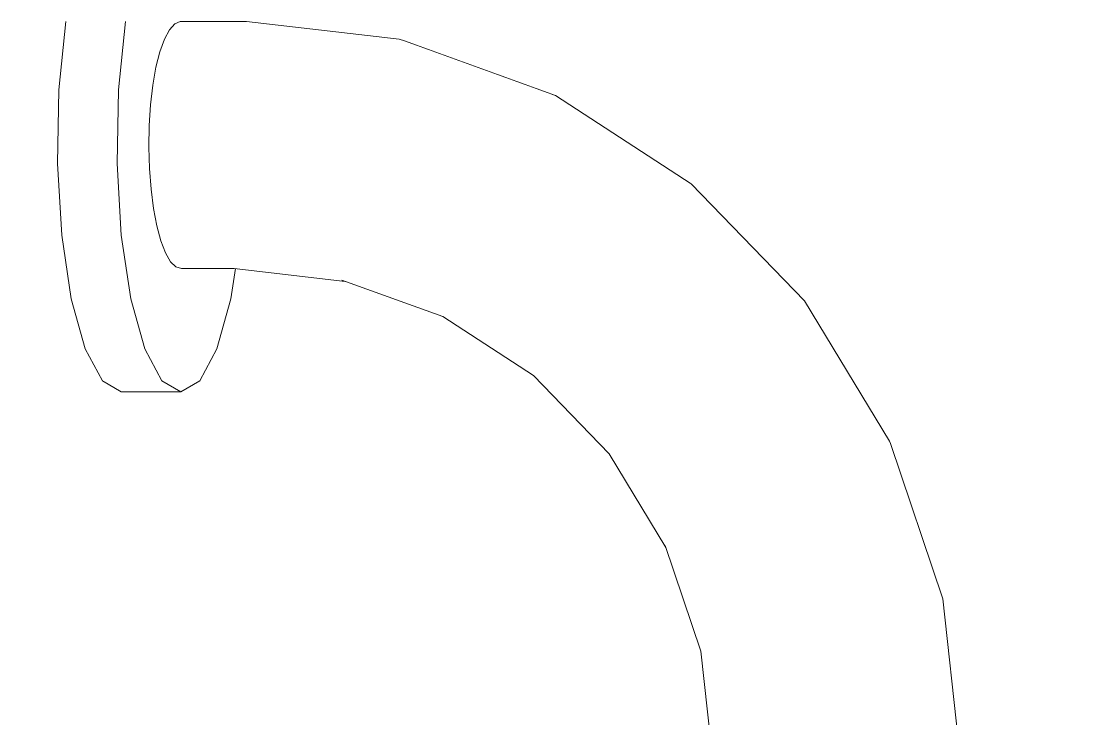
# Model space of a CAD drawing. Header units: millimetres. Extents: x -46169 to 237885, y -84465 to 18123.
# Drawn here: x 231655.5 to 231742.5, y -82979.1 to -82922.6 of the extents above; entities that cross this region are included whole.
import ezdxf

# ---------------------------------------------------------------- set-up
doc = ezdxf.new("R2010")
doc.units = ezdxf.units.MM
doc.header["$MEASUREMENT"] = 0
doc.linetypes.add('Wipeout_Contour', pattern=[1000, 0, -1000])
doc.layers.add('New_A-25-M_Wall_Int', color=7, linetype='Continuous')
doc.layers.add('New_A-35-M_FFE_Sanitary', color=7, linetype='Continuous')
doc.layers.add('New_A-35-M_FFE_Sanitary_Pen_No__74', color=7, linetype='Continuous', lineweight=20, true_color=0x606060)

# ---------------------------------------------------------------- blocks, each defined once
blk = doc.blocks.new('Section Elem_322_4', base_point=(208268.762, -84332.606))
at = {"color": 254, "linetype": 'Wipeout_Contour', "lineweight": 0, "ltscale": 1968828.299745807}
blk.add_wipeout([(231816.181, -81932.606), (231331.524, -81932.606), (231331.524, -84332.606), (231543.064, -84332.606), (231543.064, -82062.639), (231802.379, -82062.639), (231802.379, -84332.606), (231816.181, -84332.606)], dxfattribs=at).dxf.layer = 'New_A-25-M_Wall_Int'
blk = doc.blocks.new('Section Elem_427_4', base_point=(208268.762, -84332.606))
at = {"color": 254, "linetype": 'Wipeout_Contour', "lineweight": 0, "ltscale": 984224.018153}
blk.add_wipeout([(231663.955, -82922.606), (231659.125, -82922.606), (231658.562, -82928.155), (231663.391, -82928.155)], dxfattribs=at).dxf.layer = 'New_A-35-M_FFE_Sanitary'
at = {"color": 254, "linetype": 'Wipeout_Contour', "lineweight": 0, "ltscale": 984281.595149}
blk.add_wipeout([(231668.033, -82942.483), (231668.483, -82942.604), (231672.77, -82942.604), (231672.327, -82942.483)], dxfattribs=at).dxf.layer = 'New_A-35-M_FFE_Sanitary'
at = {"color": 254, "linetype": 'Wipeout_Contour', "lineweight": 0, "ltscale": 984230.48758}
blk.add_wipeout([(231663.391, -82928.155), (231658.562, -82928.155), (231658.446, -82934.1), (231663.276, -82934.1)], dxfattribs=at).dxf.layer = 'New_A-35-M_FFE_Sanitary'
at = {"color": 254, "linetype": 'Wipeout_Contour', "lineweight": 0, "ltscale": 984279.581611}
blk.add_wipeout([(231667.595, -82942.061), (231668.033, -82942.483), (231672.327, -82942.483), (231671.912, -82942.061)], dxfattribs=at).dxf.layer = 'New_A-35-M_FFE_Sanitary'
at = {"layer": 'New_A-35-M_FFE_Sanitary_Pen_No__74', "linetype": 'Continuous'}
blk.add_line((231659.125, -82922.606), (231658.562, -82928.155), dxfattribs=at)
at = {"color": 254, "linetype": 'Wipeout_Contour', "lineweight": 0, "ltscale": 984238.842524}
blk.add_wipeout([(231663.276, -82934.1), (231658.446, -82934.1), (231658.79, -82939.913), (231663.619, -82939.913)], dxfattribs=at).dxf.layer = 'New_A-35-M_FFE_Sanitary'
at = {"color": 254, "linetype": 'Wipeout_Contour', "lineweight": 0, "ltscale": 984277.273632}
blk.add_wipeout([(231667.183, -82941.352), (231667.595, -82942.061), (231671.912, -82942.061), (231671.538, -82941.352)], dxfattribs=at).dxf.layer = 'New_A-35-M_FFE_Sanitary'
at = {"layer": 'New_A-35-M_FFE_Sanitary_Pen_No__74', "linetype": 'Continuous'}
blk.add_line((231658.562, -82928.155), (231658.446, -82934.1), dxfattribs=at)
at = {"color": 254, "linetype": 'Wipeout_Contour', "lineweight": 0, "ltscale": 984248.340541}
blk.add_wipeout([(231663.619, -82939.913), (231658.79, -82939.913), (231659.561, -82945.076), (231664.391, -82945.076)], dxfattribs=at).dxf.layer = 'New_A-35-M_FFE_Sanitary'
at = {"color": 254, "linetype": 'Wipeout_Contour', "lineweight": 0, "ltscale": 984274.741317}
blk.add_wipeout([(231666.809, -82940.377), (231667.183, -82941.352), (231671.538, -82941.352), (231671.217, -82940.377)], dxfattribs=at).dxf.layer = 'New_A-35-M_FFE_Sanitary'
at = {"color": 254, "linetype": 'Wipeout_Contour', "lineweight": 0, "ltscale": 984307.451611}
blk.add_wipeout([(231672.327, -82942.483), (231672.77, -82942.604), (231681.759, -82943.653), (231681.474, -82943.549)], dxfattribs=at).dxf.layer = 'New_A-35-M_FFE_Sanitary'
at = {"layer": 'New_A-35-M_FFE_Sanitary_Pen_No__74', "linetype": 'Continuous'}
blk.add_line((231658.446, -82934.1), (231658.79, -82939.913), dxfattribs=at)
at = {"color": 254, "linetype": 'Wipeout_Contour', "lineweight": 0, "ltscale": 984272.06162}
blk.add_wipeout([(231666.485, -82939.166), (231666.809, -82940.377), (231671.217, -82940.377), (231670.958, -82939.166)], dxfattribs=at).dxf.layer = 'New_A-35-M_FFE_Sanitary'
at = {"color": 254, "linetype": 'Wipeout_Contour', "lineweight": 0, "ltscale": 984305.696798}
blk.add_wipeout([(231672.327, -82942.483), (231681.474, -82943.549), (231681.127, -82943.136), (231671.912, -82942.061)], dxfattribs=at).dxf.layer = 'New_A-35-M_FFE_Sanitary'
at = {"color": 254, "linetype": 'Wipeout_Contour', "lineweight": 0, "ltscale": 984258.137521}
blk.add_wipeout([(231664.391, -82945.076), (231659.561, -82945.076), (231660.692, -82949.131), (231665.522, -82949.131)], dxfattribs=at).dxf.layer = 'New_A-35-M_FFE_Sanitary'
at = {"layer": 'New_A-35-M_FFE_Sanitary_Pen_No__74', "linetype": 'Continuous'}
blk.add_line((231658.79, -82939.913), (231659.561, -82945.076), dxfattribs=at)
at = {"color": 254, "linetype": 'Wipeout_Contour', "lineweight": 0, "ltscale": 984269.315977}
blk.add_wipeout([(231666.219, -82937.756), (231666.485, -82939.166), (231670.958, -82939.166), (231670.77, -82937.756)], dxfattribs=at).dxf.layer = 'New_A-35-M_FFE_Sanitary'
at = {"color": 254, "linetype": 'Wipeout_Contour', "lineweight": 0, "ltscale": 984303.625529}
blk.add_wipeout([(231671.912, -82942.061), (231681.127, -82943.136), (231680.868, -82942.44), (231671.538, -82941.352)], dxfattribs=at).dxf.layer = 'New_A-35-M_FFE_Sanitary'
at = {"color": 254, "linetype": 'Wipeout_Contour', "lineweight": 0, "ltscale": 984267.362749}
blk.add_wipeout([(231665.522, -82949.131), (231660.692, -82949.131), (231662.082, -82951.717), (231666.912, -82951.717)], dxfattribs=at).dxf.layer = 'New_A-35-M_FFE_Sanitary'
at = {"layer": 'New_A-35-M_FFE_Sanitary_Pen_No__74', "linetype": 'Continuous'}
blk.add_line((231659.561, -82945.076), (231660.692, -82949.131), dxfattribs=at)
at = {"color": 254, "linetype": 'Wipeout_Contour', "lineweight": 0, "ltscale": 984266.587824}
blk.add_wipeout([(231666.022, -82936.189), (231666.219, -82937.756), (231670.77, -82937.756), (231670.657, -82936.189)], dxfattribs=at).dxf.layer = 'New_A-35-M_FFE_Sanitary'
at = {"color": 254, "linetype": 'Wipeout_Contour', "lineweight": 0, "ltscale": 984301.446}
blk.add_wipeout([(231671.538, -82941.352), (231680.868, -82942.44), (231680.705, -82941.483), (231671.217, -82940.377)], dxfattribs=at).dxf.layer = 'New_A-35-M_FFE_Sanitary'
at = {"color": 254, "linetype": 'Wipeout_Contour', "lineweight": 0, "ltscale": 984341.194189}
blk.add_wipeout([(231681.474, -82943.549), (231689.652, -82946.512), (231689.393, -82946.13), (231681.127, -82943.136)], dxfattribs=at).dxf.layer = 'New_A-35-M_FFE_Sanitary'
at = {"color": 254, "linetype": 'Wipeout_Contour', "lineweight": 0, "ltscale": 984275.196343}
blk.add_wipeout([(231666.912, -82951.717), (231662.082, -82951.717), (231663.608, -82952.606), (231668.438, -82952.606)], dxfattribs=at).dxf.layer = 'New_A-35-M_FFE_Sanitary'
at = {"layer": 'New_A-35-M_FFE_Sanitary_Pen_No__74', "linetype": 'Continuous'}
blk.add_line((231660.692, -82949.131), (231662.082, -82951.717), dxfattribs=at)
at = {"color": 254, "linetype": 'Wipeout_Contour', "lineweight": 0, "ltscale": 984263.960067}
blk.add_wipeout([(231665.897, -82934.514), (231666.022, -82936.189), (231670.657, -82936.189), (231670.623, -82934.514)], dxfattribs=at).dxf.layer = 'New_A-35-M_FFE_Sanitary'
at = {"color": 254, "linetype": 'Wipeout_Contour', "lineweight": 0, "ltscale": 984299.224582}
blk.add_wipeout([(231671.217, -82940.377), (231680.705, -82941.483), (231680.642, -82940.295), (231670.958, -82939.166)], dxfattribs=at).dxf.layer = 'New_A-35-M_FFE_Sanitary'
at = {"color": 254, "linetype": 'Wipeout_Contour', "lineweight": 0, "ltscale": 984339.548732}
blk.add_wipeout([(231681.127, -82943.136), (231689.393, -82946.13), (231689.279, -82945.487), (231680.868, -82942.44)], dxfattribs=at).dxf.layer = 'New_A-35-M_FFE_Sanitary'
at = {"color": 254, "linetype": 'Wipeout_Contour', "lineweight": 0, "ltscale": 984261.531044}
blk.add_wipeout([(231665.85, -82932.78), (231665.897, -82934.514), (231670.623, -82934.514), (231670.67, -82932.78)], dxfattribs=at).dxf.layer = 'New_A-35-M_FFE_Sanitary'
at = {"color": 254, "linetype": 'Wipeout_Contour', "lineweight": 0, "ltscale": 984297.036514}
blk.add_wipeout([(231670.958, -82939.166), (231680.642, -82940.295), (231680.682, -82938.912), (231670.77, -82937.756)], dxfattribs=at).dxf.layer = 'New_A-35-M_FFE_Sanitary'
at = {"color": 254, "linetype": 'Wipeout_Contour', "lineweight": 0, "ltscale": 984338.012011}
blk.add_wipeout([(231680.868, -82942.44), (231689.279, -82945.487), (231689.317, -82944.603), (231680.705, -82941.483)], dxfattribs=at).dxf.layer = 'New_A-35-M_FFE_Sanitary'
at = {"color": 254, "linetype": 'Wipeout_Contour', "lineweight": 0, "ltscale": 984375.807195}
blk.add_wipeout([(231689.652, -82946.512), (231696.989, -82951.285), (231696.807, -82950.953), (231689.393, -82946.13)], dxfattribs=at).dxf.layer = 'New_A-35-M_FFE_Sanitary'
at = {"color": 254, "linetype": 'Wipeout_Contour', "lineweight": 0, "ltscale": 984259.356155}
blk.add_wipeout([(231665.882, -82931.041), (231665.85, -82932.78), (231670.67, -82932.78), (231670.796, -82931.041)], dxfattribs=at).dxf.layer = 'New_A-35-M_FFE_Sanitary'
at = {"color": 254, "linetype": 'Wipeout_Contour', "lineweight": 0, "ltscale": 984294.952053}
blk.add_wipeout([(231670.77, -82937.756), (231680.682, -82938.912), (231680.823, -82937.374), (231670.657, -82936.189)], dxfattribs=at).dxf.layer = 'New_A-35-M_FFE_Sanitary'
at = {"color": 254, "linetype": 'Wipeout_Contour', "lineweight": 0, "ltscale": 984336.646665}
blk.add_wipeout([(231680.705, -82941.483), (231689.317, -82944.603), (231689.503, -82943.505), (231680.642, -82940.295)], dxfattribs=at).dxf.layer = 'New_A-35-M_FFE_Sanitary'
at = {"color": 254, "linetype": 'Wipeout_Contour', "lineweight": 0, "ltscale": 984374.655342}
blk.add_wipeout([(231689.393, -82946.13), (231696.807, -82950.953), (231696.825, -82950.395), (231689.279, -82945.487)], dxfattribs=at).dxf.layer = 'New_A-35-M_FFE_Sanitary'
at = {"color": 254, "linetype": 'Wipeout_Contour', "lineweight": 0, "ltscale": 984257.482858}
blk.add_wipeout([(231665.991, -82929.35), (231665.882, -82931.041), (231670.796, -82931.041), (231670.997, -82929.35)], dxfattribs=at).dxf.layer = 'New_A-35-M_FFE_Sanitary'
at = {"color": 254, "linetype": 'Wipeout_Contour', "lineweight": 0, "ltscale": 984293.022212}
blk.add_wipeout([(231670.657, -82936.189), (231680.823, -82937.374), (231681.061, -82935.73), (231670.623, -82934.514)], dxfattribs=at).dxf.layer = 'New_A-35-M_FFE_Sanitary'
at = {"color": 254, "linetype": 'Wipeout_Contour', "lineweight": 0, "ltscale": 984335.460131}
blk.add_wipeout([(231680.642, -82940.295), (231689.503, -82943.505), (231689.832, -82942.226), (231680.682, -82938.912)], dxfattribs=at).dxf.layer = 'New_A-35-M_FFE_Sanitary'
at = {"color": 254, "linetype": 'Wipeout_Contour', "lineweight": 0, "ltscale": 984373.878539}
blk.add_wipeout([(231689.279, -82945.487), (231696.825, -82950.395), (231697.042, -82949.628), (231689.317, -82944.603)], dxfattribs=at).dxf.layer = 'New_A-35-M_FFE_Sanitary'
at = {"color": 254, "linetype": 'Wipeout_Contour', "lineweight": 0, "ltscale": 984408.827387}
blk.add_wipeout([(231696.989, -82951.285), (231703.116, -82957.628), (231702.999, -82957.364), (231696.807, -82950.953)], dxfattribs=at).dxf.layer = 'New_A-35-M_FFE_Sanitary'
at = {"color": 254, "linetype": 'Wipeout_Contour', "lineweight": 0, "ltscale": 984255.986718}
blk.add_wipeout([(231666.174, -82927.758), (231665.991, -82929.35), (231670.997, -82929.35), (231671.267, -82927.758)], dxfattribs=at).dxf.layer = 'New_A-35-M_FFE_Sanitary'
at = {"color": 254, "linetype": 'Wipeout_Contour', "lineweight": 0, "ltscale": 984291.297335}
blk.add_wipeout([(231670.623, -82934.514), (231681.061, -82935.73), (231681.389, -82934.03), (231670.67, -82932.78)], dxfattribs=at).dxf.layer = 'New_A-35-M_FFE_Sanitary'
at = {"color": 254, "linetype": 'Wipeout_Contour', "lineweight": 0, "ltscale": 984334.48468}
blk.add_wipeout([(231680.682, -82938.912), (231689.832, -82942.226), (231690.295, -82940.806), (231680.823, -82937.374)], dxfattribs=at).dxf.layer = 'New_A-35-M_FFE_Sanitary'
at = {"color": 254, "linetype": 'Wipeout_Contour', "lineweight": 0, "ltscale": 984373.435835}
blk.add_wipeout([(231689.317, -82944.603), (231697.042, -82949.628), (231697.451, -82948.675), (231689.503, -82943.505)], dxfattribs=at).dxf.layer = 'New_A-35-M_FFE_Sanitary'
at = {"color": 254, "linetype": 'Wipeout_Contour', "lineweight": 0, "ltscale": 984408.170487}
blk.add_wipeout([(231696.807, -82950.953), (231702.999, -82957.364), (231703.126, -82956.919), (231696.825, -82950.395)], dxfattribs=at).dxf.layer = 'New_A-35-M_FFE_Sanitary'
at = {"color": 254, "linetype": 'Wipeout_Contour', "lineweight": 0, "ltscale": 984254.913212}
blk.add_wipeout([(231666.426, -82926.313), (231666.174, -82927.758), (231671.267, -82927.758), (231671.597, -82926.312)], dxfattribs=at).dxf.layer = 'New_A-35-M_FFE_Sanitary'
at = {"color": 254, "linetype": 'Wipeout_Contour', "lineweight": 0, "ltscale": 984289.832912}
blk.add_wipeout([(231670.67, -82932.78), (231681.389, -82934.03), (231681.797, -82932.324), (231670.796, -82931.041)], dxfattribs=at).dxf.layer = 'New_A-35-M_FFE_Sanitary'
at = {"color": 254, "linetype": 'Wipeout_Contour', "lineweight": 0, "ltscale": 984333.763646}
blk.add_wipeout([(231680.823, -82937.374), (231690.295, -82940.806), (231690.878, -82939.286), (231681.061, -82935.73)], dxfattribs=at).dxf.layer = 'New_A-35-M_FFE_Sanitary'
at = {"color": 254, "linetype": 'Wipeout_Contour', "lineweight": 0, "ltscale": 984373.36933}
blk.add_wipeout([(231689.503, -82943.505), (231697.451, -82948.675), (231698.041, -82947.566), (231689.832, -82942.226)], dxfattribs=at).dxf.layer = 'New_A-35-M_FFE_Sanitary'
at = {"color": 254, "linetype": 'Wipeout_Contour', "lineweight": 0, "ltscale": 984408.05978}
blk.add_wipeout([(231696.825, -82950.395), (231703.126, -82956.919), (231703.493, -82956.307), (231697.042, -82949.628)], dxfattribs=at).dxf.layer = 'New_A-35-M_FFE_Sanitary'
at = {"color": 254, "linetype": 'Wipeout_Contour', "lineweight": 0, "ltscale": 984438.577181}
blk.add_wipeout([(231707.658, -82965.04), (231702.999, -82957.364), (231703.116, -82957.628), (231707.713, -82965.202)], dxfattribs=at).dxf.layer = 'New_A-35-M_FFE_Sanitary'
at = {"color": 254, "linetype": 'Wipeout_Contour', "lineweight": 0, "ltscale": 984254.29496}
blk.add_wipeout([(231666.74, -82925.059), (231666.426, -82926.313), (231671.597, -82926.312), (231671.979, -82925.059)], dxfattribs=at).dxf.layer = 'New_A-35-M_FFE_Sanitary'
at = {"color": 254, "linetype": 'Wipeout_Contour', "lineweight": 0, "ltscale": 984288.679623}
blk.add_wipeout([(231670.796, -82931.041), (231681.797, -82932.324), (231682.272, -82930.664), (231670.997, -82929.35)], dxfattribs=at).dxf.layer = 'New_A-35-M_FFE_Sanitary'
at = {"color": 254, "linetype": 'Wipeout_Contour', "lineweight": 0, "ltscale": 984333.319122}
blk.add_wipeout([(231681.061, -82935.73), (231690.878, -82939.286), (231691.562, -82937.715), (231681.389, -82934.03)], dxfattribs=at).dxf.layer = 'New_A-35-M_FFE_Sanitary'
at = {"color": 254, "linetype": 'Wipeout_Contour', "lineweight": 0, "ltscale": 984373.681255}
blk.add_wipeout([(231689.832, -82942.226), (231698.041, -82947.566), (231698.792, -82946.333), (231690.295, -82940.806)], dxfattribs=at).dxf.layer = 'New_A-35-M_FFE_Sanitary'
at = {"color": 254, "linetype": 'Wipeout_Contour', "lineweight": 0, "ltscale": 984408.518642}
blk.add_wipeout([(231697.042, -82949.628), (231703.493, -82956.307), (231704.089, -82955.547), (231697.451, -82948.675)], dxfattribs=at).dxf.layer = 'New_A-35-M_FFE_Sanitary'
at = {"color": 254, "linetype": 'Wipeout_Contour', "lineweight": 0, "ltscale": 984438.362854}
blk.add_wipeout([(231702.999, -82957.364), (231707.658, -82965.04), (231707.867, -82964.73), (231703.126, -82956.919)], dxfattribs=at).dxf.layer = 'New_A-35-M_FFE_Sanitary'
at = {"layer": 'New_A-35-M_FFE_Sanitary_Pen_No__74', "linetype": 'Continuous'}
blk.add_line((231681.474, -82943.549), (231689.652, -82946.512), dxfattribs=at)
at = {"color": 254, "linetype": 'Wipeout_Contour', "lineweight": 0, "ltscale": 984254.150729}
blk.add_wipeout([(231667.105, -82924.034), (231666.74, -82925.059), (231671.979, -82925.059), (231672.399, -82924.034)], dxfattribs=at).dxf.layer = 'New_A-35-M_FFE_Sanitary'
at = {"color": 254, "linetype": 'Wipeout_Contour', "lineweight": 0, "ltscale": 984287.872552}
blk.add_wipeout([(231670.997, -82929.35), (231682.272, -82930.664), (231682.799, -82929.102), (231671.267, -82927.758)], dxfattribs=at).dxf.layer = 'New_A-35-M_FFE_Sanitary'
at = {"color": 254, "linetype": 'Wipeout_Contour', "lineweight": 0, "ltscale": 984333.16476}
blk.add_wipeout([(231681.389, -82934.03), (231691.562, -82937.715), (231692.326, -82936.138), (231681.797, -82932.324)], dxfattribs=at).dxf.layer = 'New_A-35-M_FFE_Sanitary'
at = {"color": 254, "linetype": 'Wipeout_Contour', "lineweight": 0, "ltscale": 984374.362342}
blk.add_wipeout([(231690.295, -82940.806), (231698.792, -82946.333), (231699.683, -82945.015), (231690.878, -82939.286)], dxfattribs=at).dxf.layer = 'New_A-35-M_FFE_Sanitary'
at = {"color": 254, "linetype": 'Wipeout_Contour', "lineweight": 0, "ltscale": 984409.533338}
blk.add_wipeout([(231697.451, -82948.675), (231704.089, -82955.547), (231704.895, -82954.662), (231698.041, -82947.566)], dxfattribs=at).dxf.layer = 'New_A-35-M_FFE_Sanitary'
at = {"color": 254, "linetype": 'Wipeout_Contour', "lineweight": 0, "ltscale": 984438.878174}
blk.add_wipeout([(231703.126, -82956.919), (231707.867, -82964.73), (231708.347, -82964.305), (231703.493, -82956.307)], dxfattribs=at).dxf.layer = 'New_A-35-M_FFE_Sanitary'
at = {"layer": 'New_A-35-M_FFE_Sanitary_Pen_No__74', "linetype": 'Continuous'}
blk.add_line((231689.652, -82946.512), (231696.989, -82951.285), dxfattribs=at)
at = {"color": 254, "linetype": 'Wipeout_Contour', "lineweight": 0, "ltscale": 984254.484872}
blk.add_wipeout([(231667.51, -82923.27), (231667.105, -82924.034), (231672.399, -82924.034), (231672.846, -82923.27)], dxfattribs=at).dxf.layer = 'New_A-35-M_FFE_Sanitary'
at = {"color": 254, "linetype": 'Wipeout_Contour', "lineweight": 0, "ltscale": 984287.436233}
blk.add_wipeout([(231671.267, -82927.758), (231682.799, -82929.102), (231683.364, -82927.684), (231671.597, -82926.312)], dxfattribs=at).dxf.layer = 'New_A-35-M_FFE_Sanitary'
at = {"color": 254, "linetype": 'Wipeout_Contour', "lineweight": 0, "ltscale": 984333.305355}
blk.add_wipeout([(231681.797, -82932.324), (231692.326, -82936.138), (231693.149, -82934.605), (231682.272, -82930.664)], dxfattribs=at).dxf.layer = 'New_A-35-M_FFE_Sanitary'
at = {"color": 254, "linetype": 'Wipeout_Contour', "lineweight": 0, "ltscale": 984375.39208}
blk.add_wipeout([(231690.878, -82939.286), (231699.683, -82945.015), (231700.687, -82943.651), (231691.562, -82937.715)], dxfattribs=at).dxf.layer = 'New_A-35-M_FFE_Sanitary'
at = {"color": 254, "linetype": 'Wipeout_Contour', "lineweight": 0, "ltscale": 984411.073264}
blk.add_wipeout([(231698.041, -82947.566), (231704.895, -82954.662), (231705.888, -82953.679), (231698.792, -82946.333)], dxfattribs=at).dxf.layer = 'New_A-35-M_FFE_Sanitary'
at = {"color": 254, "linetype": 'Wipeout_Contour', "lineweight": 0, "ltscale": 984440.149699}
blk.add_wipeout([(231703.493, -82956.307), (231708.347, -82964.305), (231709.083, -82963.776), (231704.089, -82955.547)], dxfattribs=at).dxf.layer = 'New_A-35-M_FFE_Sanitary'
at = {"color": 254, "linetype": 'Wipeout_Contour', "lineweight": 0, "ltscale": 984255.287195}
blk.add_wipeout([(231667.944, -82922.79), (231667.51, -82923.27), (231672.846, -82923.27), (231673.306, -82922.79)], dxfattribs=at).dxf.layer = 'New_A-35-M_FFE_Sanitary'
at = {"color": 254, "linetype": 'Wipeout_Contour', "lineweight": 0, "ltscale": 984287.383906}
blk.add_wipeout([(231671.597, -82926.312), (231683.364, -82927.684), (231683.949, -82926.454), (231671.979, -82925.059)], dxfattribs=at).dxf.layer = 'New_A-35-M_FFE_Sanitary'
at = {"color": 254, "linetype": 'Wipeout_Contour', "lineweight": 0, "ltscale": 984333.736692}
blk.add_wipeout([(231682.272, -82930.664), (231693.149, -82934.605), (231694.004, -82933.161), (231682.799, -82929.102)], dxfattribs=at).dxf.layer = 'New_A-35-M_FFE_Sanitary'
at = {"color": 254, "linetype": 'Wipeout_Contour', "lineweight": 0, "ltscale": 984376.739324}
blk.add_wipeout([(231691.562, -82937.715), (231700.687, -82943.651), (231701.772, -82942.283), (231692.326, -82936.138)], dxfattribs=at).dxf.layer = 'New_A-35-M_FFE_Sanitary'
at = {"color": 254, "linetype": 'Wipeout_Contour', "lineweight": 0, "ltscale": 984413.091843}
blk.add_wipeout([(231698.792, -82946.333), (231705.888, -82953.679), (231707.037, -82952.628), (231699.683, -82945.015)], dxfattribs=at).dxf.layer = 'New_A-35-M_FFE_Sanitary'
at = {"color": 254, "linetype": 'Wipeout_Contour', "lineweight": 0, "ltscale": 984442.139048}
blk.add_wipeout([(231704.089, -82955.547), (231709.083, -82963.776), (231710.053, -82963.16), (231704.895, -82954.662)], dxfattribs=at).dxf.layer = 'New_A-35-M_FFE_Sanitary'
at = {"color": 254, "linetype": 'Wipeout_Contour', "lineweight": 0, "ltscale": 984463.747167}
blk.add_wipeout([(231707.658, -82965.04), (231710.551, -82973.597), (231710.81, -82973.438), (231707.867, -82964.73)], dxfattribs=at).dxf.layer = 'New_A-35-M_FFE_Sanitary'
at = {"color": 254, "linetype": 'Wipeout_Contour', "lineweight": 0, "ltscale": 984256.533256}
blk.add_wipeout([(231668.393, -82922.607), (231667.944, -82922.79), (231673.306, -82922.79), (231673.765, -82922.607)], dxfattribs=at).dxf.layer = 'New_A-35-M_FFE_Sanitary'
at = {"color": 254, "linetype": 'Wipeout_Contour', "lineweight": 0, "ltscale": 984287.717115}
blk.add_wipeout([(231671.979, -82925.059), (231683.949, -82926.454), (231684.535, -82925.449), (231672.399, -82924.034)], dxfattribs=at).dxf.layer = 'New_A-35-M_FFE_Sanitary'
at = {"color": 254, "linetype": 'Wipeout_Contour', "lineweight": 0, "ltscale": 984334.445678}
blk.add_wipeout([(231682.799, -82929.102), (231694.004, -82933.161), (231694.865, -82931.851), (231683.364, -82927.684)], dxfattribs=at).dxf.layer = 'New_A-35-M_FFE_Sanitary'
at = {"color": 254, "linetype": 'Wipeout_Contour', "lineweight": 0, "ltscale": 984378.363239}
blk.add_wipeout([(231692.326, -82936.138), (231701.772, -82942.283), (231702.906, -82940.952), (231693.149, -82934.605)], dxfattribs=at).dxf.layer = 'New_A-35-M_FFE_Sanitary'
at = {"color": 254, "linetype": 'Wipeout_Contour', "lineweight": 0, "ltscale": 984415.527924}
blk.add_wipeout([(231699.683, -82945.015), (231707.037, -82952.628), (231708.307, -82951.54), (231700.687, -82943.651)], dxfattribs=at).dxf.layer = 'New_A-35-M_FFE_Sanitary'
at = {"color": 254, "linetype": 'Wipeout_Contour', "lineweight": 0, "ltscale": 984444.786022}
blk.add_wipeout([(231704.895, -82954.662), (231710.053, -82963.16), (231711.227, -82962.476), (231705.888, -82953.679)], dxfattribs=at).dxf.layer = 'New_A-35-M_FFE_Sanitary'
at = {"color": 254, "linetype": 'Wipeout_Contour', "lineweight": 0, "ltscale": 984464.788379}
blk.add_wipeout([(231707.867, -82964.73), (231710.81, -82973.438), (231711.36, -82973.22), (231708.347, -82964.305)], dxfattribs=at).dxf.layer = 'New_A-35-M_FFE_Sanitary'
at = {"color": 254, "linetype": 'Wipeout_Contour', "lineweight": 0, "ltscale": 984288.425658}
blk.add_wipeout([(231672.399, -82924.034), (231684.535, -82925.449), (231685.106, -82924.7), (231672.846, -82923.27)], dxfattribs=at).dxf.layer = 'New_A-35-M_FFE_Sanitary'
at = {"color": 254, "linetype": 'Wipeout_Contour', "lineweight": 0, "ltscale": 984335.410738}
blk.add_wipeout([(231683.364, -82927.684), (231694.865, -82931.851), (231695.708, -82930.714), (231683.949, -82926.454)], dxfattribs=at).dxf.layer = 'New_A-35-M_FFE_Sanitary'
at = {"color": 254, "linetype": 'Wipeout_Contour', "lineweight": 0, "ltscale": 984380.214532}
blk.add_wipeout([(231693.149, -82934.605), (231702.906, -82940.952), (231704.055, -82939.699), (231694.004, -82933.161)], dxfattribs=at).dxf.layer = 'New_A-35-M_FFE_Sanitary'
at = {"color": 254, "linetype": 'Wipeout_Contour', "lineweight": 0, "ltscale": 984418.307625}
blk.add_wipeout([(231700.687, -82943.651), (231708.307, -82951.54), (231709.66, -82950.449), (231701.772, -82942.283)], dxfattribs=at).dxf.layer = 'New_A-35-M_FFE_Sanitary'
at = {"color": 254, "linetype": 'Wipeout_Contour', "lineweight": 0, "ltscale": 984448.010412}
blk.add_wipeout([(231705.888, -82953.679), (231711.227, -82962.476), (231712.57, -82961.744), (231707.037, -82952.628)], dxfattribs=at).dxf.layer = 'New_A-35-M_FFE_Sanitary'
at = {"color": 254, "linetype": 'Wipeout_Contour', "lineweight": 0, "ltscale": 984466.742744}
blk.add_wipeout([(231708.347, -82964.305), (231711.36, -82973.22), (231712.183, -82972.949), (231709.083, -82963.776)], dxfattribs=at).dxf.layer = 'New_A-35-M_FFE_Sanitary'
at = {"layer": 'New_A-35-M_FFE_Sanitary_Pen_No__74', "linetype": 'Continuous'}
blk.add_line((231696.989, -82951.285), (231703.116, -82957.628), dxfattribs=at)
at = {"color": 254, "linetype": 'Wipeout_Contour', "lineweight": 0, "ltscale": 984289.487893}
blk.add_wipeout([(231672.846, -82923.27), (231685.106, -82924.7), (231685.644, -82924.229), (231673.306, -82922.79)], dxfattribs=at).dxf.layer = 'New_A-35-M_FFE_Sanitary'
at = {"color": 254, "linetype": 'Wipeout_Contour', "lineweight": 0, "ltscale": 984336.602484}
blk.add_wipeout([(231683.949, -82926.454), (231695.708, -82930.714), (231696.505, -82929.785), (231684.535, -82925.449)], dxfattribs=at).dxf.layer = 'New_A-35-M_FFE_Sanitary'
at = {"color": 254, "linetype": 'Wipeout_Contour', "lineweight": 0, "ltscale": 984382.236961}
blk.add_wipeout([(231694.004, -82933.161), (231704.055, -82939.699), (231705.183, -82938.562), (231694.865, -82931.851)], dxfattribs=at).dxf.layer = 'New_A-35-M_FFE_Sanitary'
at = {"color": 254, "linetype": 'Wipeout_Contour', "lineweight": 0, "ltscale": 984421.346577}
blk.add_wipeout([(231701.772, -82942.283), (231709.66, -82950.449), (231711.055, -82949.388), (231702.906, -82940.952)], dxfattribs=at).dxf.layer = 'New_A-35-M_FFE_Sanitary'
at = {"color": 254, "linetype": 'Wipeout_Contour', "lineweight": 0, "ltscale": 984451.714419}
blk.add_wipeout([(231707.037, -82952.628), (231712.57, -82961.744), (231714.041, -82960.987), (231708.307, -82951.54)], dxfattribs=at).dxf.layer = 'New_A-35-M_FFE_Sanitary'
at = {"color": 254, "linetype": 'Wipeout_Contour', "lineweight": 0, "ltscale": 984469.551208}
blk.add_wipeout([(231709.083, -82963.776), (231712.183, -82972.949), (231713.255, -82972.633), (231710.053, -82963.16)], dxfattribs=at).dxf.layer = 'New_A-35-M_FFE_Sanitary'
at = {"color": 254, "linetype": 'Wipeout_Contour', "lineweight": 0, "ltscale": 984483.492563}
blk.add_wipeout([(231710.551, -82973.597), (231711.588, -82983.137), (231711.861, -82983.097), (231710.81, -82973.438)], dxfattribs=at).dxf.layer = 'New_A-35-M_FFE_Sanitary'
at = {"layer": 'New_A-35-M_FFE_Sanitary_Pen_No__74', "linetype": 'Continuous'}
blk.add_line((231703.116, -82957.628), (231707.713, -82965.202), dxfattribs=at)
at = {"color": 254, "linetype": 'Wipeout_Contour', "lineweight": 0, "ltscale": 984290.871384}
blk.add_wipeout([(231673.306, -82922.79), (231685.644, -82924.229), (231686.132, -82924.05), (231673.765, -82922.607)], dxfattribs=at).dxf.layer = 'New_A-35-M_FFE_Sanitary'
at = {"color": 254, "linetype": 'Wipeout_Contour', "lineweight": 0, "ltscale": 984337.984606}
blk.add_wipeout([(231684.535, -82925.449), (231696.505, -82929.785), (231697.232, -82929.093), (231685.106, -82924.7)], dxfattribs=at).dxf.layer = 'New_A-35-M_FFE_Sanitary'
at = {"color": 254, "linetype": 'Wipeout_Contour', "lineweight": 0, "ltscale": 984384.369041}
blk.add_wipeout([(231694.865, -82931.851), (231705.183, -82938.562), (231706.256, -82937.576), (231695.708, -82930.714)], dxfattribs=at).dxf.layer = 'New_A-35-M_FFE_Sanitary'
at = {"color": 254, "linetype": 'Wipeout_Contour', "lineweight": 0, "ltscale": 984424.552485}
blk.add_wipeout([(231702.906, -82940.952), (231711.055, -82949.388), (231712.448, -82948.389), (231704.055, -82939.699)], dxfattribs=at).dxf.layer = 'New_A-35-M_FFE_Sanitary'
at = {"color": 254, "linetype": 'Wipeout_Contour', "lineweight": 0, "ltscale": 984455.785626}
blk.add_wipeout([(231708.307, -82951.54), (231714.041, -82960.987), (231715.596, -82960.228), (231709.66, -82950.449)], dxfattribs=at).dxf.layer = 'New_A-35-M_FFE_Sanitary'
at = {"color": 254, "linetype": 'Wipeout_Contour', "lineweight": 0, "ltscale": 984473.128705}
blk.add_wipeout([(231710.053, -82963.16), (231713.255, -82972.633), (231714.542, -82972.282), (231711.227, -82962.476)], dxfattribs=at).dxf.layer = 'New_A-35-M_FFE_Sanitary'
at = {"color": 254, "linetype": 'Wipeout_Contour', "lineweight": 0, "ltscale": 984484.889435}
blk.add_wipeout([(231710.81, -82973.438), (231711.861, -82983.097), (231712.429, -82983.042), (231711.36, -82973.22)], dxfattribs=at).dxf.layer = 'New_A-35-M_FFE_Sanitary'
at = {"layer": 'New_A-35-M_FFE_Sanitary_Pen_No__74', "linetype": 'Continuous'}
blk.add_line((231707.658, -82965.04), (231710.551, -82973.597), dxfattribs=at)
at = {"color": 254, "linetype": 'Wipeout_Contour', "lineweight": 0, "ltscale": 9596517.285134979}
blk.add_wipeout([(231663.276, -82934.1), (231663.619, -82939.913), (231664.391, -82945.076), (231665.522, -82949.131), (231666.912, -82951.717), (231668.438, -82952.606), (231669.964, -82951.717), (231671.354, -82949.131), (231672.485, -82945.076), (231672.853, -82942.614), (231672.77, -82942.604), (231668.483, -82942.604), (231668.033, -82942.483), (231667.595, -82942.061), (231667.183, -82941.352), (231666.809, -82940.377), (231666.485, -82939.166), (231666.219, -82937.756), (231666.022, -82936.189), (231665.897, -82934.514), (231665.85, -82932.78), (231665.882, -82931.041), (231665.991, -82929.35), (231666.174, -82927.758), (231666.426, -82926.313), (231666.74, -82925.059), (231667.105, -82924.034), (231667.51, -82923.27), (231667.944, -82922.79), (231668.393, -82922.607), (231672.921, -82922.607), (231671.959, -82917.945), (231670.684, -82914.586), (231669.209, -82912.829), (231667.666, -82912.829), (231666.192, -82914.586), (231664.917, -82917.945), (231663.955, -82922.606), (231663.391, -82928.155)], dxfattribs=at).dxf.layer = 'New_A-35-M_FFE_Sanitary'
at = {"color": 254, "linetype": 'Wipeout_Contour', "lineweight": 0, "ltscale": 984339.514987}
blk.add_wipeout([(231685.106, -82924.7), (231697.232, -82929.093), (231697.868, -82928.657), (231685.644, -82924.229)], dxfattribs=at).dxf.layer = 'New_A-35-M_FFE_Sanitary'
at = {"color": 254, "linetype": 'Wipeout_Contour', "lineweight": 0, "ltscale": 984386.545923}
blk.add_wipeout([(231695.708, -82930.714), (231706.256, -82937.576), (231707.242, -82936.77), (231696.505, -82929.785)], dxfattribs=at).dxf.layer = 'New_A-35-M_FFE_Sanitary'
at = {"color": 254, "linetype": 'Wipeout_Contour', "lineweight": 0, "ltscale": 984427.827939}
blk.add_wipeout([(231704.055, -82939.699), (231712.448, -82948.389), (231713.799, -82947.482), (231705.183, -82938.562)], dxfattribs=at).dxf.layer = 'New_A-35-M_FFE_Sanitary'
at = {"color": 254, "linetype": 'Wipeout_Contour', "lineweight": 0, "ltscale": 984460.100408}
blk.add_wipeout([(231709.66, -82950.449), (231715.596, -82960.228), (231717.186, -82959.49), (231711.055, -82949.388)], dxfattribs=at).dxf.layer = 'New_A-35-M_FFE_Sanitary'
at = {"color": 254, "linetype": 'Wipeout_Contour', "lineweight": 0, "ltscale": 984477.366745}
blk.add_wipeout([(231711.227, -82962.476), (231714.542, -82972.282), (231716.005, -82971.907), (231712.57, -82961.744)], dxfattribs=at).dxf.layer = 'New_A-35-M_FFE_Sanitary'
at = {"color": 254, "linetype": 'Wipeout_Contour', "lineweight": 0, "ltscale": 984487.307218}
blk.add_wipeout([(231711.36, -82973.22), (231712.429, -82983.042), (231713.274, -82982.974), (231712.183, -82972.949)], dxfattribs=at).dxf.layer = 'New_A-35-M_FFE_Sanitary'
at = {"layer": 'New_A-35-M_FFE_Sanitary_Pen_No__74', "linetype": 'Continuous'}
for p, q in [((231663.955, -82922.606), (231663.391, -82928.155)), ((231667.105, -82924.034), (231667.51, -82923.27)), ((231667.51, -82923.27), (231667.944, -82922.79)), ((231667.944, -82922.79), (231668.393, -82922.607)), ((231668.393, -82922.607), (231673.765, -82922.607)), ((231666.74, -82925.059), (231667.105, -82924.034)), ((231666.426, -82926.313), (231666.74, -82925.059)), ((231666.174, -82927.758), (231666.426, -82926.313)), ((231665.991, -82929.35), (231666.174, -82927.758)), ((231663.391, -82928.155), (231663.276, -82934.1)), ((231665.882, -82931.041), (231665.991, -82929.35)), ((231665.85, -82932.78), (231665.882, -82931.041)), ((231665.897, -82934.514), (231665.85, -82932.78)), ((231663.276, -82934.1), (231663.619, -82939.913)), ((231666.022, -82936.189), (231665.897, -82934.514)), ((231666.219, -82937.756), (231666.022, -82936.189)), ((231666.485, -82939.166), (231666.219, -82937.756)), ((231663.619, -82939.913), (231664.391, -82945.076)), ((231666.809, -82940.377), (231666.485, -82939.166)), ((231667.183, -82941.352), (231666.809, -82940.377)), ((231667.595, -82942.061), (231667.183, -82941.352)), ((231668.033, -82942.483), (231667.595, -82942.061)), ((231668.483, -82942.604), (231668.033, -82942.483)), ((231668.483, -82942.604), (231672.77, -82942.604)), ((231672.485, -82945.076), (231672.853, -82942.614)), ((231672.77, -82942.604), (231681.759, -82943.653)), ((231664.391, -82945.076), (231665.522, -82949.131)), ((231671.354, -82949.131), (231672.485, -82945.076)), ((231665.522, -82949.131), (231666.912, -82951.717)), ((231669.964, -82951.717), (231671.354, -82949.131)), ((231662.082, -82951.717), (231663.608, -82952.606)), ((231666.912, -82951.717), (231668.438, -82952.606)), ((231668.438, -82952.606), (231669.964, -82951.717)), ((231668.438, -82952.606), (231663.608, -82952.606)), ((231710.551, -82973.597), (231711.588, -82983.137))]:
    blk.add_line(p, q, dxfattribs=at)
at = {"color": 254, "linetype": 'Wipeout_Contour', "lineweight": 0, "ltscale": 984341.146986}
blk.add_wipeout([(231685.644, -82924.229), (231697.868, -82928.657), (231698.394, -82928.492), (231686.132, -82924.05)], dxfattribs=at).dxf.layer = 'New_A-35-M_FFE_Sanitary'
at = {"color": 254, "linetype": 'Wipeout_Contour', "lineweight": 0, "ltscale": 984388.701366}
blk.add_wipeout([(231696.505, -82929.785), (231707.242, -82936.77), (231708.11, -82936.169), (231697.232, -82929.093)], dxfattribs=at).dxf.layer = 'New_A-35-M_FFE_Sanitary'
at = {"color": 254, "linetype": 'Wipeout_Contour', "lineweight": 0, "ltscale": 984431.073378}
blk.add_wipeout([(231705.183, -82938.562), (231713.799, -82947.482), (231715.065, -82946.696), (231706.256, -82937.576)], dxfattribs=at).dxf.layer = 'New_A-35-M_FFE_Sanitary'
at = {"color": 254, "linetype": 'Wipeout_Contour', "lineweight": 0, "ltscale": 984464.527725}
blk.add_wipeout([(231712.448, -82948.389), (231711.055, -82949.388), (231717.186, -82959.49), (231718.764, -82958.794)], dxfattribs=at).dxf.layer = 'New_A-35-M_FFE_Sanitary'
at = {"color": 254, "linetype": 'Wipeout_Contour', "lineweight": 0, "ltscale": 984482.136719}
blk.add_wipeout([(231714.041, -82960.987), (231712.57, -82961.744), (231716.005, -82971.907), (231717.601, -82971.519)], dxfattribs=at).dxf.layer = 'New_A-35-M_FFE_Sanitary'
at = {"color": 254, "linetype": 'Wipeout_Contour', "lineweight": 0, "ltscale": 984490.672689}
blk.add_wipeout([(231712.183, -82972.949), (231713.274, -82982.974), (231714.371, -82982.895), (231713.255, -82972.633)], dxfattribs=at).dxf.layer = 'New_A-35-M_FFE_Sanitary'
at = {"color": 254, "linetype": 'Wipeout_Contour', "lineweight": 0, "ltscale": 984342.832243}
blk.add_wipeout([(231686.132, -82924.05), (231698.394, -82928.492), (231698.793, -82928.603), (231686.555, -82924.169)], dxfattribs=at).dxf.layer = 'New_A-35-M_FFE_Sanitary'
at = {"color": 254, "linetype": 'Wipeout_Contour', "lineweight": 0, "ltscale": 984434.19012}
blk.add_wipeout([(231706.256, -82937.576), (231715.065, -82946.696), (231716.208, -82946.053), (231707.242, -82936.77)], dxfattribs=at).dxf.layer = 'New_A-35-M_FFE_Sanitary'
at = {"color": 254, "linetype": 'Wipeout_Contour', "lineweight": 0, "ltscale": 984468.932969}
blk.add_wipeout([(231713.799, -82947.482), (231712.448, -82948.389), (231718.764, -82958.794), (231720.282, -82958.164)], dxfattribs=at).dxf.layer = 'New_A-35-M_FFE_Sanitary'
at = {"color": 254, "linetype": 'Wipeout_Contour', "lineweight": 0, "ltscale": 984487.293769}
blk.add_wipeout([(231715.596, -82960.228), (231714.041, -82960.987), (231717.601, -82971.519), (231719.28, -82971.129)], dxfattribs=at).dxf.layer = 'New_A-35-M_FFE_Sanitary'
at = {"color": 254, "linetype": 'Wipeout_Contour', "lineweight": 0, "ltscale": 984494.883721}
blk.add_wipeout([(231713.255, -82972.633), (231714.371, -82982.895), (231715.686, -82982.807), (231714.542, -82972.282)], dxfattribs=at).dxf.layer = 'New_A-35-M_FFE_Sanitary'
at = {"layer": 'New_A-35-M_FFE_Sanitary_Pen_No__74', "linetype": 'Continuous'}
for p, q in [((231673.765, -82922.607), (231686.132, -82924.05)), ((231686.132, -82924.05), (231686.555, -82924.169))]:
    blk.add_line(p, q, dxfattribs=at)
at = {"color": 254, "linetype": 'Wipeout_Contour', "lineweight": 0, "ltscale": 984390.769766}
blk.add_wipeout([(231697.232, -82929.093), (231708.11, -82936.169), (231708.835, -82935.791), (231697.868, -82928.657)], dxfattribs=at).dxf.layer = 'New_A-35-M_FFE_Sanitary'
at = {"color": 254, "linetype": 'Wipeout_Contour', "lineweight": 0, "ltscale": 984473.182289}
blk.add_wipeout([(231715.065, -82946.696), (231713.799, -82947.482), (231720.282, -82958.164), (231721.693, -82957.616)], dxfattribs=at).dxf.layer = 'New_A-35-M_FFE_Sanitary'
at = {"color": 254, "linetype": 'Wipeout_Contour', "lineweight": 0, "ltscale": 984492.681287}
blk.add_wipeout([(231717.186, -82959.49), (231715.596, -82960.228), (231719.28, -82971.129), (231720.992, -82970.751)], dxfattribs=at).dxf.layer = 'New_A-35-M_FFE_Sanitary'
at = {"color": 254, "linetype": 'Wipeout_Contour', "lineweight": 0, "ltscale": 984499.812444}
blk.add_wipeout([(231714.542, -82972.282), (231715.686, -82982.807), (231717.18, -82982.713), (231716.005, -82971.907)], dxfattribs=at).dxf.layer = 'New_A-35-M_FFE_Sanitary'
at = {"color": 254, "linetype": 'Wipeout_Contour', "lineweight": 0, "ltscale": 984392.688145}
blk.add_wipeout([(231697.868, -82928.657), (231708.835, -82935.791), (231709.394, -82935.648), (231698.394, -82928.492)], dxfattribs=at).dxf.layer = 'New_A-35-M_FFE_Sanitary'
at = {"color": 254, "linetype": 'Wipeout_Contour', "lineweight": 0, "ltscale": 984498.135633}
blk.add_wipeout([(231718.764, -82958.794), (231717.186, -82959.49), (231720.992, -82970.751), (231722.684, -82970.394)], dxfattribs=at).dxf.layer = 'New_A-35-M_FFE_Sanitary'
at = {"color": 254, "linetype": 'Wipeout_Contour', "lineweight": 0, "ltscale": 984505.309163}
blk.add_wipeout([(231717.601, -82971.519), (231716.005, -82971.907), (231717.18, -82982.713), (231718.808, -82982.616)], dxfattribs=at).dxf.layer = 'New_A-35-M_FFE_Sanitary'
at = {"color": 254, "linetype": 'Wipeout_Contour', "lineweight": 0, "ltscale": 984394.399459}
blk.add_wipeout([(231698.394, -82928.492), (231709.394, -82935.648), (231709.77, -82935.744), (231698.793, -82928.603)], dxfattribs=at).dxf.layer = 'New_A-35-M_FFE_Sanitary'
at = {"color": 254, "linetype": 'Wipeout_Contour', "lineweight": 0, "ltscale": 984503.49094}
blk.add_wipeout([(231718.764, -82958.794), (231722.684, -82970.394), (231724.306, -82970.07), (231720.282, -82958.164)], dxfattribs=at).dxf.layer = 'New_A-35-M_FFE_Sanitary'
at = {"color": 254, "linetype": 'Wipeout_Contour', "lineweight": 0, "ltscale": 984511.206863}
blk.add_wipeout([(231717.601, -82971.519), (231718.808, -82982.616), (231720.519, -82982.518), (231719.28, -82971.129)], dxfattribs=at).dxf.layer = 'New_A-35-M_FFE_Sanitary'
at = {"layer": 'New_A-35-M_FFE_Sanitary_Pen_No__74', "linetype": 'Continuous'}
blk.add_line((231686.555, -82924.169), (231698.793, -82928.603), dxfattribs=at)
at = {"color": 254, "linetype": 'Wipeout_Contour', "lineweight": 0, "ltscale": 984437.083367}
blk.add_wipeout([(231707.242, -82936.77), (231716.208, -82946.053), (231717.194, -82945.574), (231708.11, -82936.169)], dxfattribs=at).dxf.layer = 'New_A-35-M_FFE_Sanitary'
at = {"color": 254, "linetype": 'Wipeout_Contour', "lineweight": 0, "ltscale": 984517.326388}
blk.add_wipeout([(231719.28, -82971.129), (231720.519, -82982.518), (231722.262, -82982.423), (231720.992, -82970.751)], dxfattribs=at).dxf.layer = 'New_A-35-M_FFE_Sanitary'
at = {"color": 254, "linetype": 'Wipeout_Contour', "lineweight": 0, "ltscale": 984439.6651}
blk.add_wipeout([(231708.835, -82935.791), (231708.11, -82936.169), (231717.194, -82945.574), (231717.993, -82945.272)], dxfattribs=at).dxf.layer = 'New_A-35-M_FFE_Sanitary'
at = {"color": 254, "linetype": 'Wipeout_Contour', "lineweight": 0, "ltscale": 984477.146527}
blk.add_wipeout([(231716.208, -82946.053), (231715.065, -82946.696), (231721.693, -82957.616), (231722.955, -82957.169)], dxfattribs=at).dxf.layer = 'New_A-35-M_FFE_Sanitary'
at = {"color": 254, "linetype": 'Wipeout_Contour', "lineweight": 0, "ltscale": 984441.856735}
blk.add_wipeout([(231709.394, -82935.648), (231708.835, -82935.791), (231717.993, -82945.272), (231718.58, -82945.158)], dxfattribs=at).dxf.layer = 'New_A-35-M_FFE_Sanitary'
at = {"color": 254, "linetype": 'Wipeout_Contour', "lineweight": 0, "ltscale": 984508.584526}
blk.add_wipeout([(231720.282, -82958.164), (231724.306, -82970.07), (231725.807, -82969.79), (231721.693, -82957.616)], dxfattribs=at).dxf.layer = 'New_A-35-M_FFE_Sanitary'
at = {"color": 254, "linetype": 'Wipeout_Contour', "lineweight": 0, "ltscale": 984443.592918}
blk.add_wipeout([(231709.77, -82935.744), (231709.394, -82935.648), (231718.58, -82945.158), (231718.938, -82945.234)], dxfattribs=at).dxf.layer = 'New_A-35-M_FFE_Sanitary'
at = {"color": 254, "linetype": 'Wipeout_Contour', "lineweight": 0, "ltscale": 984523.481785}
blk.add_wipeout([(231720.992, -82970.751), (231722.262, -82982.423), (231723.983, -82982.334), (231722.684, -82970.394)], dxfattribs=at).dxf.layer = 'New_A-35-M_FFE_Sanitary'
at = {"layer": 'New_A-35-M_FFE_Sanitary_Pen_No__74', "linetype": 'Continuous'}
blk.add_line((231698.793, -82928.603), (231709.77, -82935.744), dxfattribs=at)
at = {"color": 254, "linetype": 'Wipeout_Contour', "lineweight": 0, "ltscale": 984480.705082}
blk.add_wipeout([(231716.208, -82946.053), (231722.955, -82957.169), (231724.03, -82956.835), (231717.194, -82945.574)], dxfattribs=at).dxf.layer = 'New_A-35-M_FFE_Sanitary'
at = {"color": 254, "linetype": 'Wipeout_Contour', "lineweight": 0, "ltscale": 984483.749711}
blk.add_wipeout([(231717.194, -82945.574), (231724.03, -82956.835), (231724.884, -82956.626), (231717.993, -82945.272)], dxfattribs=at).dxf.layer = 'New_A-35-M_FFE_Sanitary'
at = {"color": 254, "linetype": 'Wipeout_Contour', "lineweight": 0, "ltscale": 984486.187776}
blk.add_wipeout([(231717.993, -82945.272), (231724.884, -82956.626), (231725.492, -82956.546), (231718.58, -82945.158)], dxfattribs=at).dxf.layer = 'New_A-35-M_FFE_Sanitary'
at = {"color": 254, "linetype": 'Wipeout_Contour', "lineweight": 0, "ltscale": 984513.261509}
blk.add_wipeout([(231721.693, -82957.616), (231725.807, -82969.79), (231727.143, -82969.56), (231722.955, -82957.169)], dxfattribs=at).dxf.layer = 'New_A-35-M_FFE_Sanitary'
at = {"color": 254, "linetype": 'Wipeout_Contour', "lineweight": 0, "ltscale": 984487.94642}
blk.add_wipeout([(231718.58, -82945.158), (231725.492, -82956.546), (231725.835, -82956.599), (231718.938, -82945.234)], dxfattribs=at).dxf.layer = 'New_A-35-M_FFE_Sanitary'
at = {"color": 254, "linetype": 'Wipeout_Contour', "lineweight": 0, "ltscale": 984529.486002}
blk.add_wipeout([(231722.684, -82970.394), (231723.983, -82982.334), (231725.631, -82982.252), (231724.306, -82970.07)], dxfattribs=at).dxf.layer = 'New_A-35-M_FFE_Sanitary'
at = {"layer": 'New_A-35-M_FFE_Sanitary_Pen_No__74', "linetype": 'Continuous'}
blk.add_line((231709.77, -82935.744), (231718.938, -82945.234), dxfattribs=at)
at = {"color": 254, "linetype": 'Wipeout_Contour', "lineweight": 0, "ltscale": 984517.379664}
blk.add_wipeout([(231722.955, -82957.169), (231727.143, -82969.56), (231728.273, -82969.389), (231724.03, -82956.835)], dxfattribs=at).dxf.layer = 'New_A-35-M_FFE_Sanitary'
at = {"color": 254, "linetype": 'Wipeout_Contour', "lineweight": 0, "ltscale": 984520.813717}
blk.add_wipeout([(231724.03, -82956.835), (231728.273, -82969.389), (231729.162, -82969.282), (231724.884, -82956.626)], dxfattribs=at).dxf.layer = 'New_A-35-M_FFE_Sanitary'
at = {"color": 254, "linetype": 'Wipeout_Contour', "lineweight": 0, "ltscale": 984523.459157}
blk.add_wipeout([(231724.884, -82956.626), (231729.162, -82969.282), (231729.783, -82969.241), (231725.492, -82956.546)], dxfattribs=at).dxf.layer = 'New_A-35-M_FFE_Sanitary'
at = {"color": 254, "linetype": 'Wipeout_Contour', "lineweight": 0, "ltscale": 984525.236788}
blk.add_wipeout([(231725.492, -82956.546), (231729.783, -82969.241), (231730.117, -82969.268), (231725.835, -82956.599)], dxfattribs=at).dxf.layer = 'New_A-35-M_FFE_Sanitary'
at = {"color": 254, "linetype": 'Wipeout_Contour', "lineweight": 0, "ltscale": 984526.093088}
blk.add_wipeout([(231725.835, -82956.599), (231730.117, -82969.268), (231730.155, -82969.363), (231725.904, -82956.783)], dxfattribs=at).dxf.layer = 'New_A-35-M_FFE_Sanitary'
at = {"layer": 'New_A-35-M_FFE_Sanitary_Pen_No__74', "linetype": 'Continuous'}
for p, q in [((231718.938, -82945.234), (231725.835, -82956.599)), ((231725.835, -82956.599), (231725.904, -82956.783))]:
    blk.add_line(p, q, dxfattribs=at)
at = {"color": 254, "linetype": 'Wipeout_Contour', "lineweight": 0, "ltscale": 984535.156559}
blk.add_wipeout([(231724.306, -82970.07), (231725.631, -82982.252), (231727.156, -82982.182), (231725.807, -82969.79)], dxfattribs=at).dxf.layer = 'New_A-35-M_FFE_Sanitary'
at = {"color": 254, "linetype": 'Wipeout_Contour', "lineweight": 0, "ltscale": 984540.321094}
blk.add_wipeout([(231725.807, -82969.79), (231727.156, -82982.182), (231728.51, -82982.124), (231727.143, -82969.56)], dxfattribs=at).dxf.layer = 'New_A-35-M_FFE_Sanitary'
at = {"color": 254, "linetype": 'Wipeout_Contour', "lineweight": 0, "ltscale": 984544.822587}
blk.add_wipeout([(231727.143, -82969.56), (231728.51, -82982.124), (231729.654, -82982.082), (231728.273, -82969.389)], dxfattribs=at).dxf.layer = 'New_A-35-M_FFE_Sanitary'
at = {"color": 254, "linetype": 'Wipeout_Contour', "lineweight": 0, "ltscale": 984548.524124}
blk.add_wipeout([(231728.273, -82969.389), (231729.654, -82982.082), (231730.552, -82982.055), (231729.162, -82969.282)], dxfattribs=at).dxf.layer = 'New_A-35-M_FFE_Sanitary'
at = {"color": 254, "linetype": 'Wipeout_Contour', "lineweight": 0, "ltscale": 984551.313032}
blk.add_wipeout([(231729.162, -82969.282), (231730.552, -82982.055), (231731.176, -82982.044), (231729.783, -82969.241)], dxfattribs=at).dxf.layer = 'New_A-35-M_FFE_Sanitary'
at = {"color": 254, "linetype": 'Wipeout_Contour', "lineweight": 0, "ltscale": 984553.105335}
blk.add_wipeout([(231729.783, -82969.241), (231731.176, -82982.044), (231731.509, -82982.051), (231730.117, -82969.268)], dxfattribs=at).dxf.layer = 'New_A-35-M_FFE_Sanitary'
at = {"color": 254, "linetype": 'Wipeout_Contour', "lineweight": 0, "ltscale": 984553.846592}
blk.add_wipeout([(231730.117, -82969.268), (231731.509, -82982.051), (231731.539, -82982.075), (231730.155, -82969.363)], dxfattribs=at).dxf.layer = 'New_A-35-M_FFE_Sanitary'
at = {"layer": 'New_A-35-M_FFE_Sanitary_Pen_No__74', "linetype": 'Continuous'}
for p, q in [((231725.904, -82956.783), (231730.155, -82969.363)), ((231730.155, -82969.363), (231731.539, -82982.075))]:
    blk.add_line(p, q, dxfattribs=at)

msp = doc.modelspace()

# ---------------------------------------------------------------- block references
at = {"layer": 'New_A-25-M_Wall_Int'}
msp.add_blockref('Section Elem_322_4', (208268.762, -84332.606), dxfattribs=at)

# ---------------------------------------------------------------- next in the draw order: block references
at = {"layer": 'New_A-35-M_FFE_Sanitary'}
msp.add_blockref('Section Elem_427_4', (208268.762, -84332.606), dxfattribs=at)

doc.saveas('drawing.dxf')
